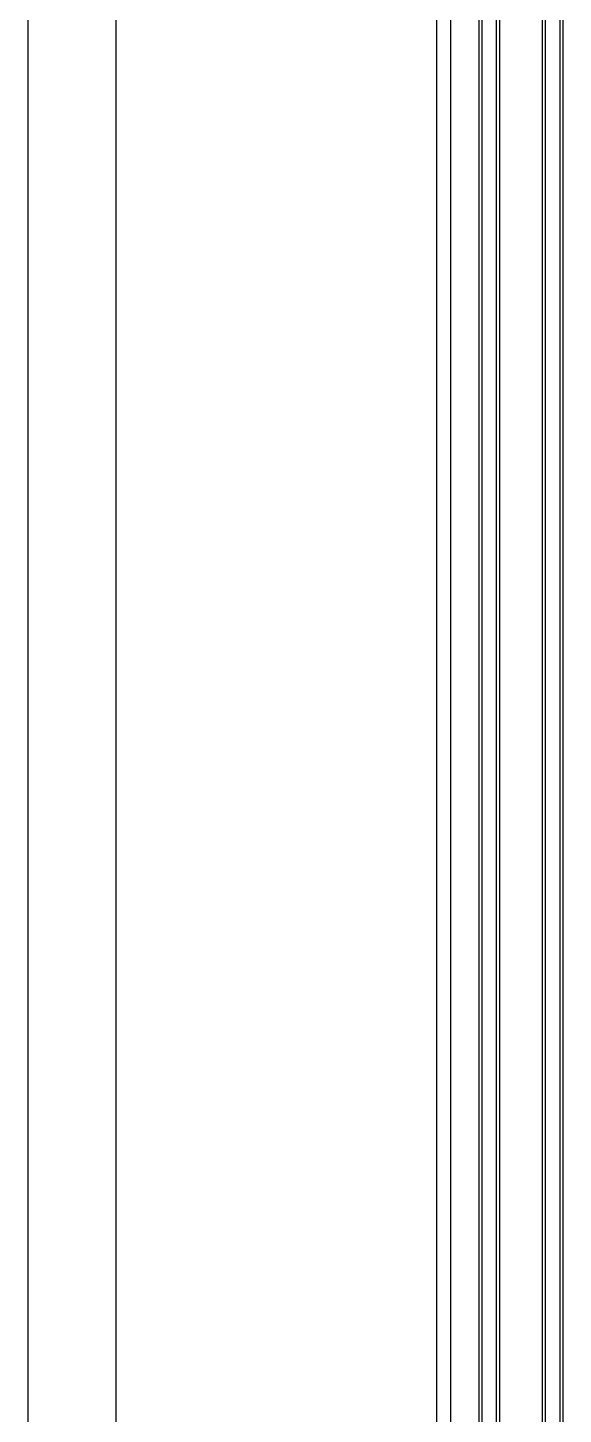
# Model space of a CAD drawing. Extents: x -163000 to 184253, y -124935 to 90032.
# Drawn here: x -131389.9 to -131237.9, y 30819.6 to 31213.4 of the extents above; entities that cross this region are included whole.
import ezdxf

# ---------------------------------------------------------------- set-up
doc = ezdxf.new("R2010")
doc.units = 0
doc.header["$LTSCALE"] = 1000
doc.header["$MEASUREMENT"] = 0
doc.layers.get('0').update_dxf_attribs({"linetype": 'CONTINUOUS'})
doc.layers.add('glass-p', color=1, linetype='CONTINUOUS')

# ---------------------------------------------------------------- blocks, each defined once
blk = doc.blocks.new('s2118a')
at = {"layer": 'glass-p'}
for p, q in [((-131260.9, 30032.13), (-131260.9, 31491.129)), ((-131256.9, 31491.129), (-131256.9, 30032.13)), ((-131242.9, 30032.13), (-131242.9, 31491.129)), ((-131238.9, 31491.129), (-131238.9, 30032.13)), ((-131273.9, 31467.129), (-131273.9, 30032.13)), ((-131269.9, 31467.129), (-131269.9, 30032.13)), ((-131389.9, 31347.129), (-131389.9, 30032.13)), ((-131364.9, 31347.129), (-131364.9, 30032.13))]:
    blk.add_line(p, q, dxfattribs=at)
for points in [[(-131255.9, 30032.13), (-131255.9, 31490.129), (-131256.9, 31491.129), (-131260.9, 31491.129), (-131261.9, 31490.129), (-131261.9, 30032.13)], [(-131237.9, 30032.13), (-131237.9, 31490.129), (-131238.9, 31491.129), (-131242.9, 31491.129), (-131243.9, 31490.129), (-131243.9, 30032.13)]]:
    blk.add_lwpolyline(points, dxfattribs=at)

msp = doc.modelspace()

# ---------------------------------------------------------------- block references
msp.add_blockref('s2118a', (0, 0))

doc.saveas('drawing.dxf')
